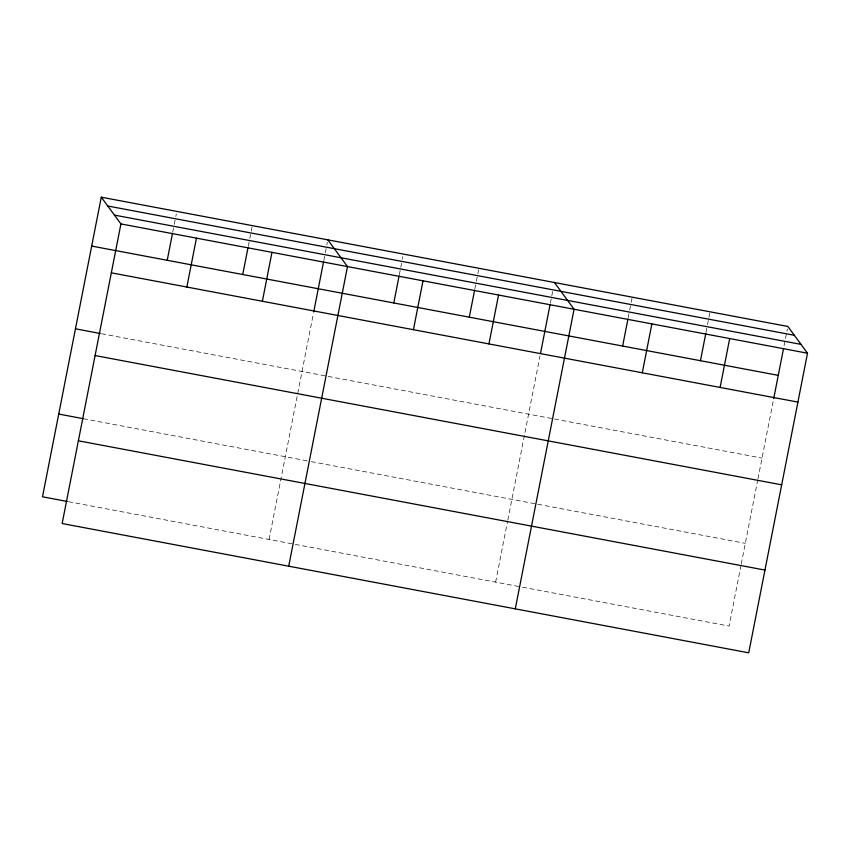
<?xml version="1.0" encoding="UTF-8"?>
<svg xmlns="http://www.w3.org/2000/svg" width="850" height="850" viewBox="0 0 850 850"><rect width="100%" height="100%" fill="white"/><g stroke="black" fill="none" stroke-linecap="round" stroke-linejoin="round"><path stroke-width="0.64" stroke-dasharray="4.25 3.19" d="M172.762 231.997L174.027 225.558M174.282 224.273L175.546 217.844M175.791 216.548L176.301 213.977M248.285 246.213L249.549 239.785M249.804 238.489L252.078 226.918M269.067 539.463L313.438 313.299M323.808 260.429L325.072 254.001M325.327 252.716L326.591 246.277M326.846 244.991L327.346 242.42M399.341 274.656L402.114 260.504M402.369 259.218L402.868 256.647M474.863 288.873L476.117 282.444M476.372 281.159L478.646 269.577M495.635 582.122L507.556 521.358M507.811 520.072L540.005 355.969M550.386 303.099L553.159 288.947M628.192 317.751L629.457 311.312M629.712 310.027L630.966 303.599M631.221 302.313L631.986 298.446M706.01 332.403L707.264 325.964M707.519 324.679L709.793 313.098M740.998 565.314L729.077 626.078L521.581 586.999M741.253 564.028L757.722 480.048M757.977 478.763L773.447 399.925M784.072 345.769L787.355 329.035M101.501 333.721L553.233 418.784M554.529 419.018L762.036 458.097M83.47 418.721L310.038 461.38M311.344 461.624L536.509 504.018M537.806 504.263L745.312 543.341M68.542 501.702L520.285 586.766"/><path stroke-width="1.27" d="M101.277 197.189L120.923 223.922L62.146 523.536L748.722 652.811L807.5 353.207L787.854 326.464L101.277 197.189L42.5 496.793L67.246 501.457M167.216 260.302L172.518 233.282M186.851 287.034L196.446 238.149M242.739 274.518L248.041 247.499M262.374 301.261L271.968 252.365M313.692 312.014L323.563 261.726M288.713 566.196L347.491 266.581L327.856 239.849M393.784 302.961L399.086 275.942M413.429 329.704L423.013 280.808M469.306 317.178L474.608 290.158M488.952 343.921L498.546 295.024M540.515 353.377L550.131 304.385M515.281 608.855L574.069 309.251L554.423 282.508M622.636 346.056L627.938 319.037M642.281 372.789L651.876 323.903M700.453 360.708L705.755 333.689M720.099 387.441L729.693 338.555M773.702 398.629L783.562 348.341M107.759 206.008L794.336 335.293M114.442 215.103L801.019 344.377M120.923 223.922L807.5 353.207M91.694 246.075L778.26 375.36M111.329 272.818L797.906 402.092M75.459 328.812L100.194 333.476M95.104 355.555L781.671 484.829M58.735 414.056L83.47 418.721M78.381 440.799L764.947 570.074"/></g></svg>
